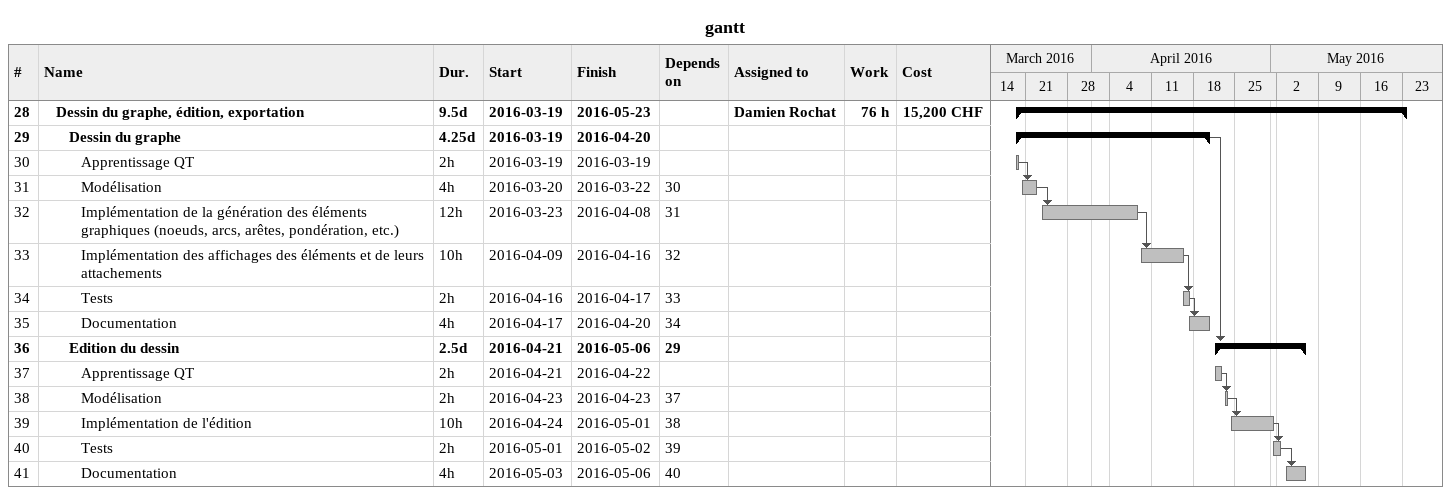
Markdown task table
gantt

| ID | Level | Task | Duration | Start | Finish | Predecessors | Resources | Work (h) | Cost (CHF) |
|---|---|---|---|---|---|---|---|---|---|
| 28 | 2 | **Dessin du graphe, édition, exportation** | 9.5d | 2016-03-19 | 2016-05-23 |  | Damien Rochat | 76 | 15200 |
| 29 | 3 | **Dessin du graphe** | 4.25d | 2016-03-19 | 2016-04-20 |  |  |  |  |
| 30 | 4 | Apprentissage QT | 2h | 2016-03-19 | 2016-03-19 |  |  |  |  |
| 31 | 4 | Modélisation | 4h | 2016-03-20 | 2016-03-22 | 30 |  |  |  |
| 32 | 4 | Implémentation de la génération des éléments graphiques (noeuds, arcs, arêtes, pondération, etc.) | 12h | 2016-03-23 | 2016-04-08 | 31 |  |  |  |
| 33 | 4 | Implémentation des affichages des éléments et de leurs attachements | 10h | 2016-04-09 | 2016-04-16 | 32 |  |  |  |
| 34 | 4 | Tests | 2h | 2016-04-16 | 2016-04-17 | 33 |  |  |  |
| 35 | 4 | Documentation | 4h | 2016-04-17 | 2016-04-20 | 34 |  |  |  |
| 36 | 3 | **Edition du dessin** | 2.5d | 2016-04-21 | 2016-05-06 | 29 |  |  |  |
| 37 | 4 | Apprentissage QT | 2h | 2016-04-21 | 2016-04-22 |  |  |  |  |
| 38 | 4 | Modélisation | 2h | 2016-04-23 | 2016-04-23 | 37 |  |  |  |
| 39 | 4 | Implémentation de l'édition | 10h | 2016-04-24 | 2016-05-01 | 38 |  |  |  |
| 40 | 4 | Tests | 2h | 2016-05-01 | 2016-05-02 | 39 |  |  |  |
| 41 | 4 | Documentation | 4h | 2016-05-03 | 2016-05-06 | 40 |  |  |  |
